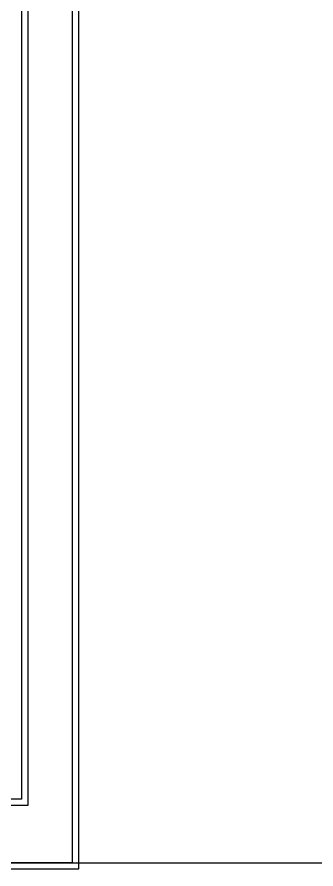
# Model space of a CAD drawing. Extents: x -66030 to 95157, y -13132 to 45879.
# Drawn here: x -27449 to -27268, y 31865 to 32381 of the extents above; entities that cross this region are included whole.
import ezdxf

# ---------------------------------------------------------------- set-up
doc = ezdxf.new("R2010")
doc.units = 0
doc.header["$LTSCALE"] = 100
doc.header["$MEASUREMENT"] = 0
doc.layers.add('3', color=11, linetype='CONTINUOUS')
doc.layers.add('4', color=121, linetype='CONTINUOUS')

msp = doc.modelspace()

# ---------------------------------------------------------------- linework, layer by layer
at = {"layer": '3', "color": 2}
msp.add_line((-66009.4, 31868.93), (90872.97, 31868.93), dxfattribs=at)
at = {"layer": '3'}
msp.add_lwpolyline([(-27793.18, 32773.35), (-27793.18, 31868.98), (-27415.88, 31868.98), (-27415.88, 32785.49)], dxfattribs=at)
msp.add_lwpolyline([(-27762.38, 31907.48), (-27762.38, 32531.18), (-27446.68, 32531.18), (-27446.68, 31907.48)], close=True, dxfattribs=at)
at = {"layer": '4'}
msp.add_lwpolyline([(-27797.03, 32774.7), (-27797.03, 31865.13), (-27412.03, 31865.13), (-27412.03, 32784.35)], dxfattribs=at)
msp.add_lwpolyline([(-27766.23, 31903.63), (-27766.23, 32535.03), (-27442.83, 32535.03), (-27442.83, 31903.63)], close=True, dxfattribs=at)

doc.saveas('drawing.dxf')
